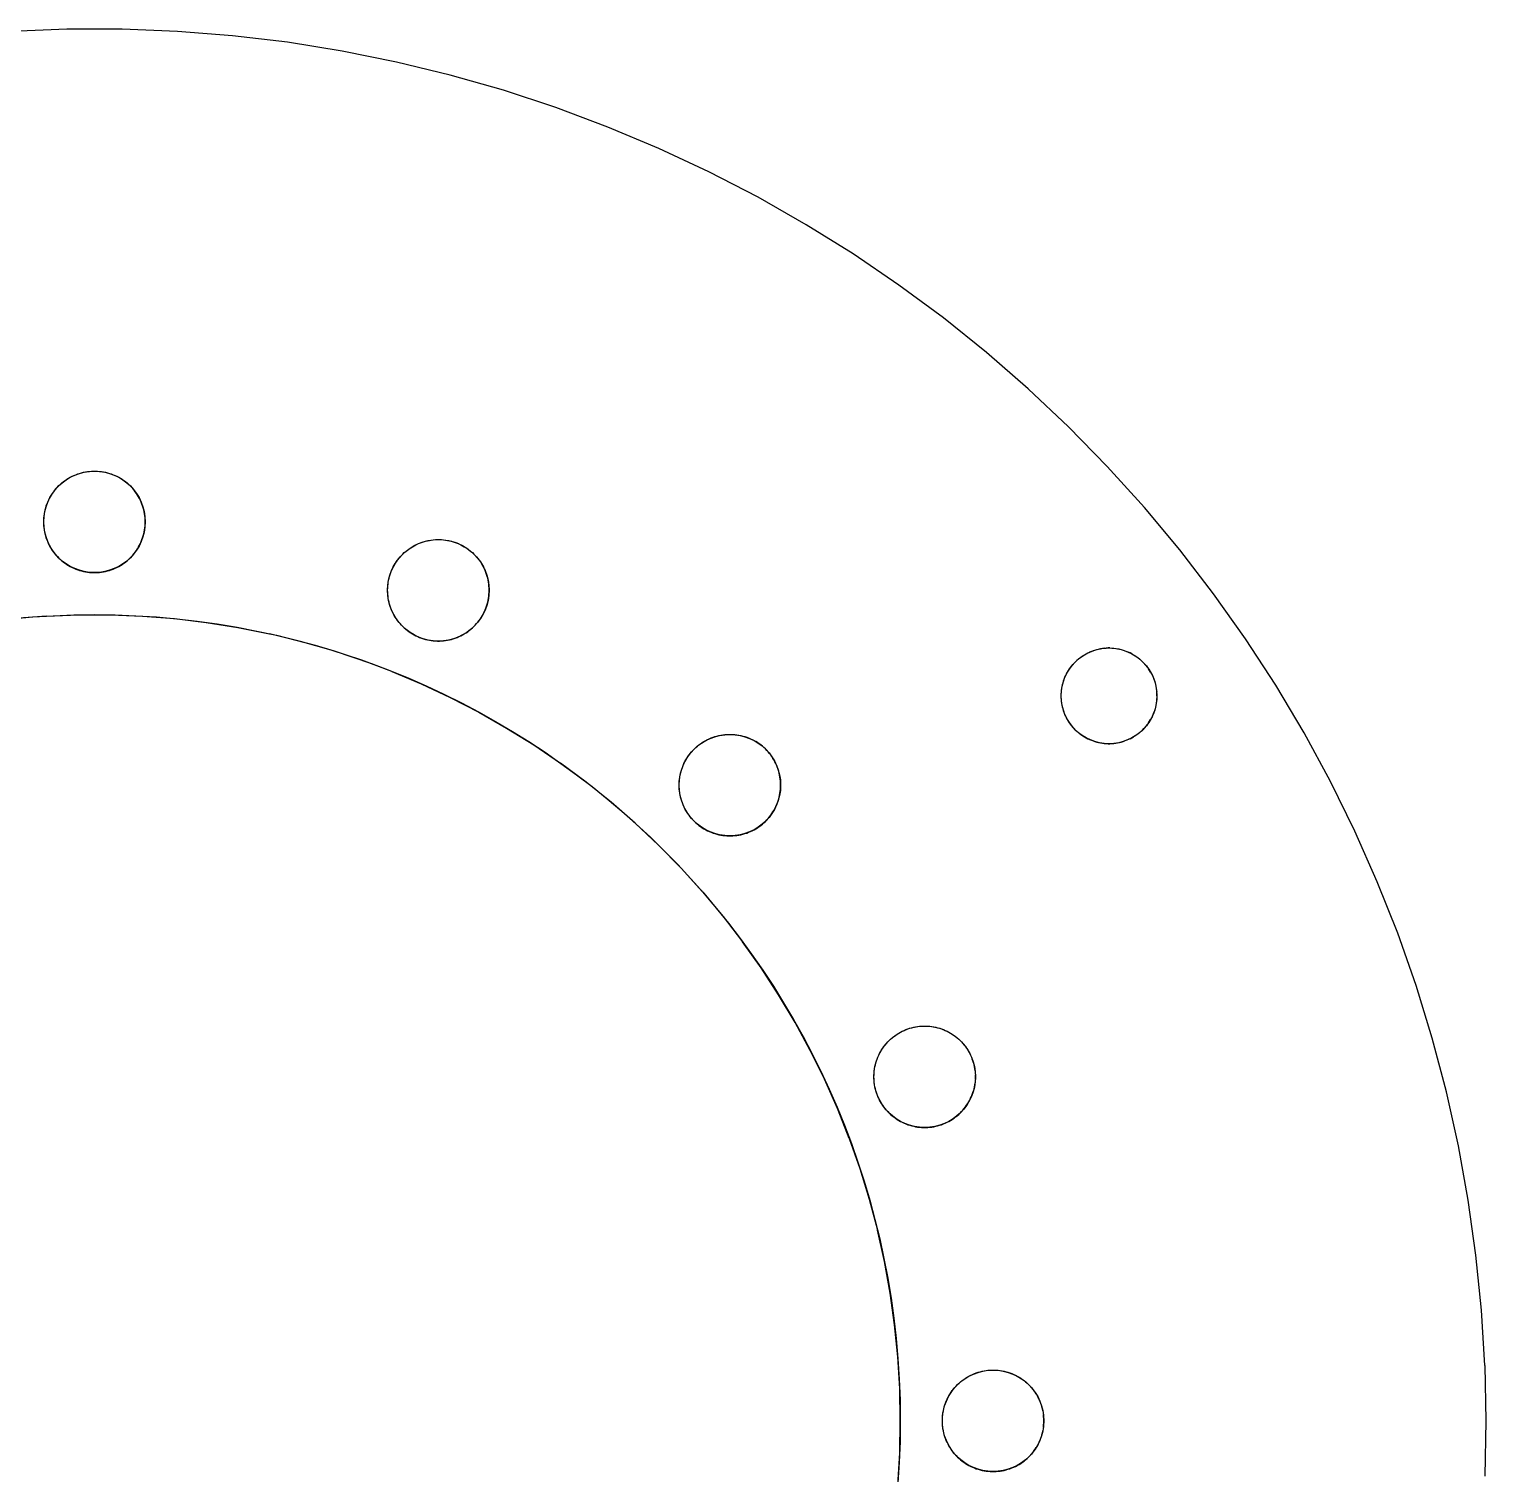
# Model space of a CAD drawing. Header units: millimetres. Extents: x -65 to 198, y -225 to 48.
# Drawn here: x -2.3 to 48, y -1.8 to 48 of the extents above; entities that cross this region are included whole.
import ezdxf

# ---------------------------------------------------------------- set-up
doc = ezdxf.new("R2010")
doc.units = ezdxf.units.MM
doc.layers.add('TOP_XY', color=7, linetype='Continuous')

msp = doc.modelspace()

# ---------------------------------------------------------------- linework, layer by layer
for centre, radius in [((0, 31), 1.75), ((11.863, 28.64), 1.75), ((0, 0), 27.8), ((35, 25), 1.65), ((21.92, 21.92), 1.75), ((28.64, 11.863), 1.75), ((31, 0), 1.75)]:
    msp.add_circle(centre, radius)
at = {"layer": 'TOP_XY'}
for p, q in [((-0.954, 47.991), (-2.862, 47.915)), ((0.954, 47.991), (-0.954, 47.991)), ((2.862, 47.915), (0.954, 47.991)), ((4.764, 47.763), (2.862, 47.915)), ((6.659, 47.536), (4.764, 47.763)), ((8.544, 47.233), (6.659, 47.536)), ((10.415, 46.856), (8.544, 47.233)), ((12.27, 46.405), (10.415, 46.856)), ((14.105, 45.881), (12.27, 46.405)), ((15.918, 45.284), (14.105, 45.881)), ((17.705, 44.615), (15.918, 45.284)), ((19.465, 43.876), (17.705, 44.615)), ((21.194, 43.067), (19.465, 43.876)), ((22.89, 42.191), (21.194, 43.067)), ((24.549, 41.247), (22.89, 42.191)), ((26.169, 40.239), (24.549, 41.247)), ((27.748, 39.167), (26.169, 40.239)), ((29.284, 38.032), (27.748, 39.167)), ((30.772, 36.838), (29.284, 38.032)), ((32.213, 35.586), (30.772, 36.838)), ((33.602, 34.277), (32.213, 35.586)), ((34.938, 32.914), (33.602, 34.277)), ((-0.58, 32.651), (-0.514, 32.673)), ((-0.514, 32.673), (-0.447, 32.692)), ((-0.447, 32.692), (-0.38, 32.708)), ((-0.38, 32.708), (-0.311, 32.722)), ((-0.311, 32.722), (-0.243, 32.733)), ((-0.243, 32.733), (-0.174, 32.741)), ((-0.174, 32.741), (-0.104, 32.747)), ((-0.104, 32.747), (-0.035, 32.75)), ((-0.035, 32.75), (0.035, 32.75)), ((0.035, 32.75), (0.104, 32.747)), ((0.104, 32.747), (0.174, 32.741)), ((0.174, 32.741), (0.243, 32.733)), ((0.243, 32.733), (0.311, 32.722)), ((0.311, 32.722), (0.38, 32.708)), ((0.38, 32.708), (0.447, 32.692)), ((0.447, 32.692), (0.514, 32.673)), ((0.514, 32.673), (0.58, 32.651)), ((36.219, 31.499), (34.938, 32.914)), ((-1.32, 32.148), (-1.274, 32.2)), ((-1.274, 32.2), (-1.225, 32.25)), ((-1.225, 32.25), (-1.174, 32.297)), ((-1.174, 32.297), (-1.122, 32.343)), ((-1.122, 32.343), (-1.068, 32.387)), ((-1.068, 32.387), (-1.012, 32.428)), ((-1.012, 32.428), (-0.954, 32.467)), ((-0.954, 32.467), (-0.895, 32.504)), ((-0.895, 32.504), (-0.835, 32.538)), ((-0.835, 32.538), (-0.773, 32.57)), ((-0.773, 32.57), (-0.71, 32.6)), ((-0.71, 32.6), (-0.646, 32.627)), ((-0.646, 32.627), (-0.58, 32.651)), ((0.58, 32.651), (0.646, 32.627)), ((0.646, 32.627), (0.71, 32.6)), ((0.71, 32.6), (0.773, 32.57)), ((0.773, 32.57), (0.835, 32.538)), ((0.835, 32.538), (0.895, 32.504)), ((0.895, 32.504), (0.954, 32.467)), ((0.954, 32.467), (1.012, 32.428)), ((1.012, 32.428), (1.068, 32.387)), ((1.068, 32.387), (1.122, 32.343)), ((1.122, 32.343), (1.174, 32.297)), ((1.174, 32.297), (1.225, 32.25)), ((1.274, 32.2), (1.225, 32.25)), ((1.32, 32.148), (1.274, 32.2)), ((-1.639, 31.613), (-1.613, 31.678)), ((-1.613, 31.678), (-1.585, 31.741)), ((-1.585, 31.741), (-1.554, 31.804)), ((-1.554, 31.804), (-1.521, 31.865)), ((-1.521, 31.865), (-1.486, 31.925)), ((-1.486, 31.925), (-1.448, 31.983)), ((-1.448, 31.983), (-1.408, 32.04)), ((-1.408, 32.04), (-1.365, 32.095)), ((-1.365, 32.095), (-1.32, 32.148)), ((1.365, 32.095), (1.32, 32.148)), ((1.408, 32.04), (1.365, 32.095)), ((1.448, 31.983), (1.408, 32.04)), ((1.486, 31.925), (1.448, 31.983)), ((1.521, 31.865), (1.486, 31.925)), ((1.554, 31.804), (1.521, 31.865)), ((1.585, 31.741), (1.554, 31.804)), ((1.613, 31.678), (1.585, 31.741)), ((1.639, 31.613), (1.613, 31.678)), ((-1.744, 31.139), (-1.738, 31.208)), ((-1.738, 31.208), (-1.728, 31.277)), ((-1.728, 31.277), (-1.716, 31.346)), ((-1.716, 31.346), (-1.7, 31.414)), ((-1.7, 31.414), (-1.683, 31.481)), ((-1.683, 31.481), (-1.662, 31.547)), ((-1.662, 31.547), (-1.639, 31.613)), ((1.662, 31.547), (1.639, 31.613)), ((1.683, 31.481), (1.662, 31.547)), ((1.7, 31.414), (1.683, 31.481)), ((1.716, 31.346), (1.7, 31.414)), ((1.728, 31.277), (1.716, 31.346)), ((1.738, 31.208), (1.728, 31.277)), ((1.744, 31.139), (1.738, 31.208)), ((37.443, 30.034), (36.219, 31.499)), ((-1.75, 31), (-1.749, 31.07)), ((-1.749, 30.93), (-1.75, 31)), ((-1.749, 31.07), (-1.744, 31.139)), ((-1.744, 30.861), (-1.749, 30.93)), ((-1.738, 30.792), (-1.744, 30.861)), ((-1.728, 30.723), (-1.738, 30.792)), ((-1.716, 30.654), (-1.728, 30.723)), ((1.716, 30.654), (1.728, 30.723)), ((1.728, 30.723), (1.738, 30.792)), ((1.738, 30.792), (1.744, 30.861)), ((1.749, 31.07), (1.744, 31.139)), ((1.744, 30.861), (1.749, 30.93)), ((1.75, 31), (1.749, 31.07)), ((1.749, 30.93), (1.75, 31)), ((-1.7, 30.586), (-1.716, 30.654)), ((-1.683, 30.519), (-1.7, 30.586)), ((-1.662, 30.453), (-1.683, 30.519)), ((-1.639, 30.387), (-1.662, 30.453)), ((-1.613, 30.322), (-1.639, 30.387)), ((-1.585, 30.259), (-1.613, 30.322)), ((-1.554, 30.196), (-1.585, 30.259)), ((-1.521, 30.135), (-1.554, 30.196)), ((1.521, 30.135), (1.554, 30.196)), ((1.554, 30.196), (1.585, 30.259)), ((1.585, 30.259), (1.613, 30.322)), ((1.613, 30.322), (1.639, 30.387)), ((1.639, 30.387), (1.662, 30.453)), ((1.662, 30.453), (1.683, 30.519)), ((1.683, 30.519), (1.7, 30.586)), ((1.7, 30.586), (1.716, 30.654)), ((10.968, 30.144), (11.029, 30.178)), ((11.029, 30.178), (11.09, 30.21)), ((11.09, 30.21), (11.154, 30.24)), ((11.154, 30.24), (11.218, 30.267)), ((11.218, 30.267), (11.283, 30.291)), ((11.283, 30.291), (11.349, 30.313)), ((11.349, 30.313), (11.416, 30.332)), ((11.416, 30.332), (11.483, 30.349)), ((11.483, 30.349), (11.552, 30.362)), ((11.552, 30.362), (11.62, 30.373)), ((11.62, 30.373), (11.689, 30.382)), ((11.689, 30.382), (11.759, 30.387)), ((11.759, 30.387), (11.828, 30.39)), ((11.828, 30.39), (11.898, 30.39)), ((11.898, 30.39), (11.968, 30.387)), ((11.968, 30.387), (12.037, 30.382)), ((12.037, 30.382), (12.106, 30.373)), ((12.106, 30.373), (12.175, 30.362)), ((12.175, 30.362), (12.243, 30.349)), ((12.243, 30.349), (12.311, 30.332)), ((12.311, 30.332), (12.377, 30.313)), ((12.377, 30.313), (12.444, 30.291)), ((12.509, 30.267), (12.444, 30.291)), ((12.573, 30.24), (12.509, 30.267)), ((12.573, 30.24), (12.636, 30.21)), ((12.636, 30.21), (12.698, 30.178)), ((12.698, 30.178), (12.758, 30.144)), ((-1.486, 30.075), (-1.521, 30.135)), ((-1.448, 30.017), (-1.486, 30.075)), ((-1.408, 29.96), (-1.448, 30.017)), ((-1.365, 29.905), (-1.408, 29.96)), ((-1.32, 29.852), (-1.365, 29.905)), ((-1.274, 29.8), (-1.32, 29.852)), ((-1.274, 29.8), (-1.225, 29.75)), ((-1.225, 29.75), (-1.174, 29.703)), ((-1.174, 29.703), (-1.122, 29.657)), ((-1.122, 29.657), (-1.068, 29.613)), ((1.068, 29.613), (1.122, 29.657)), ((1.122, 29.657), (1.174, 29.703)), ((1.174, 29.703), (1.225, 29.75)), ((1.225, 29.75), (1.274, 29.8)), ((1.274, 29.8), (1.32, 29.852)), ((1.32, 29.852), (1.365, 29.905)), ((1.365, 29.905), (1.408, 29.96)), ((1.408, 29.96), (1.448, 30.017)), ((1.448, 30.017), (1.486, 30.075)), ((1.486, 30.075), (1.521, 30.135)), ((10.415, 29.623), (10.456, 29.68)), ((10.456, 29.68), (10.498, 29.735)), ((10.498, 29.735), (10.543, 29.789)), ((10.543, 29.789), (10.589, 29.84)), ((10.589, 29.84), (10.638, 29.89)), ((10.638, 29.89), (10.689, 29.938)), ((10.689, 29.938), (10.741, 29.983)), ((10.741, 29.983), (10.796, 30.027)), ((10.796, 30.027), (10.852, 30.068)), ((10.852, 30.068), (10.909, 30.107)), ((10.909, 30.107), (10.968, 30.144)), ((12.758, 30.144), (12.817, 30.107)), ((12.817, 30.107), (12.875, 30.068)), ((12.875, 30.068), (12.931, 30.027)), ((12.931, 30.027), (12.985, 29.983)), ((12.985, 29.983), (13.038, 29.938)), ((13.038, 29.938), (13.088, 29.89)), ((13.088, 29.89), (13.137, 29.84)), ((13.137, 29.84), (13.184, 29.789)), ((13.184, 29.789), (13.228, 29.735)), ((13.228, 29.735), (13.271, 29.68)), ((13.271, 29.68), (13.311, 29.623)), ((38.607, 28.522), (37.443, 30.034)), ((-1.068, 29.613), (-1.012, 29.572)), ((-1.012, 29.572), (-0.954, 29.533)), ((-0.954, 29.533), (-0.895, 29.496)), ((-0.895, 29.496), (-0.835, 29.462)), ((-0.835, 29.462), (-0.773, 29.43)), ((-0.773, 29.43), (-0.71, 29.4)), ((-0.71, 29.4), (-0.646, 29.373)), ((-0.646, 29.373), (-0.58, 29.349)), ((-0.58, 29.349), (-0.514, 29.327)), ((-0.514, 29.327), (-0.447, 29.308)), ((-0.447, 29.308), (-0.38, 29.292)), ((-0.38, 29.292), (-0.311, 29.278)), ((-0.311, 29.278), (-0.243, 29.267)), ((-0.243, 29.267), (-0.174, 29.259)), ((-0.174, 29.259), (-0.104, 29.253)), ((-0.104, 29.253), (-0.035, 29.25)), ((-0.035, 29.25), (0.035, 29.25)), ((0.035, 29.25), (0.104, 29.253)), ((0.104, 29.253), (0.174, 29.259)), ((0.174, 29.259), (0.243, 29.267)), ((0.243, 29.267), (0.311, 29.278)), ((0.311, 29.278), (0.38, 29.292)), ((0.38, 29.292), (0.447, 29.308)), ((0.447, 29.308), (0.514, 29.327)), ((0.514, 29.327), (0.58, 29.349)), ((0.58, 29.349), (0.646, 29.373)), ((0.646, 29.373), (0.71, 29.4)), ((0.71, 29.4), (0.773, 29.43)), ((0.773, 29.43), (0.835, 29.462)), ((0.835, 29.462), (0.895, 29.496)), ((0.895, 29.496), (0.954, 29.533)), ((0.954, 29.533), (1.012, 29.572)), ((1.012, 29.572), (1.068, 29.613)), ((10.181, 29.121), (10.201, 29.188)), ((10.201, 29.188), (10.224, 29.253)), ((10.224, 29.253), (10.25, 29.318)), ((10.25, 29.318), (10.278, 29.382)), ((10.278, 29.382), (10.309, 29.444)), ((10.309, 29.444), (10.342, 29.505)), ((10.342, 29.505), (10.377, 29.565)), ((10.377, 29.565), (10.415, 29.623)), ((13.311, 29.623), (13.349, 29.565)), ((13.349, 29.565), (13.384, 29.505)), ((13.384, 29.505), (13.418, 29.444)), ((13.418, 29.444), (13.448, 29.382)), ((13.448, 29.382), (13.477, 29.318)), ((13.502, 29.253), (13.477, 29.318)), ((13.525, 29.188), (13.502, 29.253)), ((13.546, 29.121), (13.525, 29.188)), ((10.113, 28.64), (10.115, 28.71)), ((10.115, 28.71), (10.119, 28.779)), ((10.119, 28.779), (10.126, 28.849)), ((10.126, 28.849), (10.135, 28.917)), ((10.135, 28.917), (10.148, 28.986)), ((10.148, 28.986), (10.163, 29.054)), ((10.163, 29.054), (10.181, 29.121)), ((13.564, 29.054), (13.546, 29.121)), ((13.579, 28.986), (13.564, 29.054)), ((13.591, 28.917), (13.579, 28.986)), ((13.601, 28.849), (13.591, 28.917)), ((13.608, 28.779), (13.601, 28.849)), ((13.612, 28.71), (13.608, 28.779)), ((13.613, 28.64), (13.612, 28.71)), ((10.115, 28.571), (10.113, 28.64)), ((10.119, 28.501), (10.115, 28.571)), ((10.126, 28.432), (10.119, 28.501)), ((10.135, 28.363), (10.126, 28.432)), ((10.148, 28.295), (10.135, 28.363)), ((10.163, 28.227), (10.148, 28.295)), ((10.181, 28.159), (10.163, 28.227)), ((10.201, 28.093), (10.181, 28.159)), ((13.525, 28.093), (13.546, 28.159)), ((13.546, 28.159), (13.564, 28.227)), ((13.564, 28.227), (13.579, 28.295)), ((13.579, 28.295), (13.591, 28.363)), ((13.591, 28.363), (13.601, 28.432)), ((13.601, 28.432), (13.608, 28.501)), ((13.608, 28.501), (13.612, 28.571)), ((13.612, 28.571), (13.613, 28.64)), ((39.711, 26.964), (38.607, 28.522)), ((-1.657, 27.751), (-2.759, 27.663)), ((-1.657, 27.751), (-0.553, 27.795)), ((-0.553, 27.795), (0.553, 27.795)), ((0.553, 27.795), (1.657, 27.751)), ((1.657, 27.751), (2.759, 27.663)), ((2.759, 27.663), (3.857, 27.531)), ((10.224, 28.027), (10.201, 28.093)), ((10.25, 27.963), (10.224, 28.027)), ((10.278, 27.899), (10.25, 27.963)), ((10.309, 27.836), (10.278, 27.899)), ((10.342, 27.775), (10.309, 27.836)), ((10.377, 27.716), (10.342, 27.775)), ((10.415, 27.657), (10.377, 27.716)), ((10.456, 27.6), (10.415, 27.657)), ((13.271, 27.6), (13.311, 27.657)), ((13.311, 27.657), (13.349, 27.716)), ((13.349, 27.716), (13.384, 27.775)), ((13.384, 27.775), (13.418, 27.836)), ((13.418, 27.836), (13.448, 27.899)), ((13.448, 27.899), (13.477, 27.963)), ((13.477, 27.963), (13.502, 28.027)), ((13.502, 28.027), (13.525, 28.093)), ((3.857, 27.531), (4.948, 27.356)), ((4.948, 27.356), (6.032, 27.138)), ((7.106, 26.876), (6.032, 27.138)), ((10.498, 27.545), (10.456, 27.6)), ((10.543, 27.492), (10.498, 27.545)), ((10.589, 27.44), (10.543, 27.492)), ((10.638, 27.391), (10.589, 27.44)), ((10.638, 27.391), (10.689, 27.343)), ((10.689, 27.343), (10.741, 27.297)), ((10.741, 27.297), (10.796, 27.254)), ((10.796, 27.254), (10.852, 27.212)), ((10.852, 27.212), (10.909, 27.173)), ((10.909, 27.173), (10.968, 27.136)), ((12.758, 27.136), (12.817, 27.173)), ((12.817, 27.173), (12.875, 27.212)), ((12.875, 27.212), (12.931, 27.254)), ((12.931, 27.254), (12.985, 27.297)), ((12.985, 27.297), (13.038, 27.343)), ((13.038, 27.343), (13.088, 27.391)), ((13.088, 27.391), (13.137, 27.44)), ((13.137, 27.44), (13.184, 27.492)), ((13.184, 27.492), (13.228, 27.545)), ((13.228, 27.545), (13.271, 27.6)), ((8.169, 26.573), (7.106, 26.876)), ((10.968, 27.136), (11.029, 27.102)), ((11.029, 27.102), (11.09, 27.07)), ((11.09, 27.07), (11.154, 27.041)), ((11.154, 27.041), (11.218, 27.014)), ((11.218, 27.014), (11.283, 26.989)), ((11.283, 26.989), (11.349, 26.968)), ((11.349, 26.968), (11.416, 26.948)), ((11.416, 26.948), (11.483, 26.932)), ((11.483, 26.932), (11.552, 26.918)), ((11.552, 26.918), (11.62, 26.907)), ((11.62, 26.907), (11.689, 26.899)), ((11.689, 26.899), (11.759, 26.893)), ((11.759, 26.893), (11.828, 26.891)), ((11.828, 26.891), (11.898, 26.891)), ((11.898, 26.891), (11.968, 26.893)), ((11.968, 26.893), (12.037, 26.899)), ((12.037, 26.899), (12.106, 26.907)), ((12.106, 26.907), (12.175, 26.918)), ((12.175, 26.918), (12.243, 26.932)), ((12.243, 26.932), (12.311, 26.948)), ((12.311, 26.948), (12.377, 26.968)), ((12.377, 26.968), (12.444, 26.989)), ((12.444, 26.989), (12.509, 27.014)), ((12.509, 27.014), (12.573, 27.041)), ((12.573, 27.041), (12.636, 27.07)), ((12.636, 27.07), (12.698, 27.102)), ((12.698, 27.102), (12.758, 27.136)), ((34.836, 26.642), (34.771, 26.634)), ((34.836, 26.642), (34.902, 26.647)), ((34.967, 26.65), (34.902, 26.647)), ((35.033, 26.65), (34.967, 26.65)), ((35.033, 26.65), (35.098, 26.647)), ((35.098, 26.647), (35.164, 26.642)), ((35.164, 26.642), (35.229, 26.634)), ((40.751, 25.364), (39.711, 26.964)), ((9.219, 26.227), (8.169, 26.573)), ((10.254, 25.84), (9.219, 26.227)), ((33.799, 26.131), (33.845, 26.178)), ((33.845, 26.178), (33.893, 26.223)), ((33.942, 26.266), (33.893, 26.223)), ((33.993, 26.307), (33.942, 26.266)), ((33.993, 26.307), (34.046, 26.346)), ((34.046, 26.346), (34.1, 26.383)), ((34.1, 26.383), (34.156, 26.418)), ((34.156, 26.418), (34.213, 26.45)), ((34.213, 26.45), (34.271, 26.48)), ((34.271, 26.48), (34.331, 26.508)), ((34.391, 26.534), (34.331, 26.508)), ((34.453, 26.557), (34.391, 26.534)), ((34.453, 26.557), (34.515, 26.577)), ((34.515, 26.577), (34.578, 26.595)), ((34.578, 26.595), (34.642, 26.611)), ((34.642, 26.611), (34.706, 26.624)), ((34.771, 26.634), (34.706, 26.624)), ((35.229, 26.634), (35.294, 26.624)), ((35.294, 26.624), (35.358, 26.611)), ((35.358, 26.611), (35.422, 26.595)), ((35.422, 26.595), (35.485, 26.577)), ((35.485, 26.577), (35.547, 26.557)), ((35.547, 26.557), (35.609, 26.534)), ((35.609, 26.534), (35.669, 26.508)), ((35.729, 26.48), (35.669, 26.508)), ((35.787, 26.45), (35.729, 26.48)), ((35.787, 26.45), (35.844, 26.418)), ((35.844, 26.418), (35.9, 26.383)), ((35.9, 26.383), (35.954, 26.346)), ((35.954, 26.346), (36.007, 26.307)), ((36.007, 26.307), (36.058, 26.266)), ((36.058, 26.266), (36.107, 26.223)), ((36.107, 26.223), (36.155, 26.178)), ((36.155, 26.178), (36.201, 26.131)), ((10.254, 25.84), (11.274, 25.412)), ((33.455, 25.578), (33.479, 25.639)), ((33.479, 25.639), (33.505, 25.699)), ((33.505, 25.699), (33.534, 25.758)), ((33.534, 25.758), (33.566, 25.816)), ((33.566, 25.816), (33.599, 25.872)), ((33.599, 25.872), (33.635, 25.927)), ((33.635, 25.927), (33.673, 25.98)), ((33.673, 25.98), (33.713, 26.032)), ((33.713, 26.032), (33.755, 26.083)), ((33.755, 26.083), (33.799, 26.131)), ((36.201, 26.131), (36.245, 26.083)), ((36.245, 26.083), (36.287, 26.032)), ((36.287, 26.032), (36.327, 25.98)), ((36.327, 25.98), (36.365, 25.927)), ((36.401, 25.872), (36.365, 25.927)), ((36.434, 25.816), (36.401, 25.872)), ((36.434, 25.816), (36.466, 25.758)), ((36.466, 25.758), (36.495, 25.699)), ((36.495, 25.699), (36.521, 25.639)), ((36.521, 25.639), (36.545, 25.578)), ((11.274, 25.412), (12.275, 24.943)), ((33.351, 25.066), (33.355, 25.131)), ((33.355, 25.131), (33.362, 25.196)), ((33.362, 25.196), (33.371, 25.261)), ((33.371, 25.261), (33.383, 25.326)), ((33.383, 25.326), (33.397, 25.39)), ((33.397, 25.39), (33.414, 25.453)), ((33.414, 25.453), (33.433, 25.516)), ((33.433, 25.516), (33.455, 25.578)), ((36.545, 25.578), (36.567, 25.516)), ((36.567, 25.516), (36.586, 25.453)), ((36.586, 25.453), (36.603, 25.39)), ((36.603, 25.39), (36.617, 25.326)), ((36.617, 25.326), (36.629, 25.261)), ((36.629, 25.261), (36.638, 25.196)), ((36.638, 25.196), (36.645, 25.131)), ((36.649, 25.066), (36.645, 25.131)), ((41.727, 23.724), (40.751, 25.364)), ((12.275, 24.943), (13.257, 24.436)), ((33.35, 25), (33.351, 25.066)), ((33.351, 24.934), (33.35, 25)), ((33.355, 24.869), (33.351, 24.934)), ((33.362, 24.804), (33.355, 24.869)), ((33.371, 24.739), (33.362, 24.804)), ((33.383, 24.674), (33.371, 24.739)), ((33.397, 24.61), (33.383, 24.674)), ((36.617, 24.674), (36.603, 24.61)), ((36.629, 24.739), (36.617, 24.674)), ((36.638, 24.804), (36.629, 24.739)), ((36.645, 24.869), (36.638, 24.804)), ((36.649, 24.934), (36.645, 24.869)), ((36.65, 25), (36.649, 25.066)), ((36.65, 25), (36.649, 24.934)), ((13.257, 24.436), (14.218, 23.889)), ((33.414, 24.547), (33.397, 24.61)), ((33.433, 24.484), (33.414, 24.547)), ((33.455, 24.422), (33.433, 24.484)), ((33.479, 24.361), (33.455, 24.422)), ((33.505, 24.301), (33.479, 24.361)), ((33.534, 24.242), (33.505, 24.301)), ((33.566, 24.184), (33.534, 24.242)), ((33.599, 24.128), (33.566, 24.184)), ((33.635, 24.073), (33.599, 24.128)), ((36.365, 24.073), (36.401, 24.128)), ((36.401, 24.128), (36.434, 24.184)), ((36.466, 24.242), (36.434, 24.184)), ((36.495, 24.301), (36.466, 24.242)), ((36.495, 24.301), (36.521, 24.361)), ((36.521, 24.361), (36.545, 24.422)), ((36.567, 24.484), (36.545, 24.422)), ((36.586, 24.547), (36.567, 24.484)), ((36.603, 24.61), (36.586, 24.547)), ((14.218, 23.889), (15.156, 23.305)), ((21.473, 23.612), (21.541, 23.629)), ((21.541, 23.629), (21.609, 23.642)), ((21.609, 23.642), (21.678, 23.653)), ((21.678, 23.653), (21.747, 23.662)), ((21.747, 23.662), (21.816, 23.667)), ((21.816, 23.667), (21.886, 23.67)), ((21.886, 23.67), (21.955, 23.67)), ((21.955, 23.67), (22.025, 23.667)), ((22.025, 23.667), (22.094, 23.662)), ((22.094, 23.662), (22.163, 23.653)), ((22.163, 23.653), (22.232, 23.642)), ((22.232, 23.642), (22.3, 23.629)), ((22.3, 23.629), (22.368, 23.612)), ((33.673, 24.02), (33.635, 24.073)), ((33.713, 23.968), (33.673, 24.02)), ((33.755, 23.917), (33.713, 23.968)), ((33.799, 23.869), (33.755, 23.917)), ((33.845, 23.822), (33.799, 23.869)), ((33.845, 23.822), (33.893, 23.777)), ((33.893, 23.777), (33.942, 23.734)), ((33.942, 23.734), (33.993, 23.693)), ((33.993, 23.693), (34.046, 23.654)), ((34.046, 23.654), (34.1, 23.617)), ((35.954, 23.654), (35.9, 23.617)), ((36.007, 23.693), (35.954, 23.654)), ((36.058, 23.734), (36.007, 23.693)), ((36.107, 23.777), (36.058, 23.734)), ((36.107, 23.777), (36.155, 23.822)), ((36.155, 23.822), (36.201, 23.869)), ((36.245, 23.917), (36.201, 23.869)), ((36.287, 23.968), (36.245, 23.917)), ((36.327, 24.02), (36.287, 23.968)), ((36.365, 24.073), (36.327, 24.02)), ((42.638, 22.046), (41.727, 23.724)), ((15.156, 23.305), (16.071, 22.684)), ((20.6, 23.069), (20.647, 23.12)), ((20.647, 23.12), (20.695, 23.17)), ((20.695, 23.17), (20.746, 23.218)), ((20.746, 23.218), (20.798, 23.263)), ((20.798, 23.263), (20.853, 23.307)), ((20.853, 23.307), (20.909, 23.348)), ((20.909, 23.348), (20.966, 23.387)), ((20.966, 23.387), (21.025, 23.424)), ((21.025, 23.424), (21.086, 23.459)), ((21.086, 23.459), (21.148, 23.49)), ((21.148, 23.49), (21.211, 23.52)), ((21.211, 23.52), (21.275, 23.547)), ((21.275, 23.547), (21.34, 23.571)), ((21.34, 23.571), (21.406, 23.593)), ((21.406, 23.593), (21.473, 23.612)), ((22.368, 23.612), (22.435, 23.593)), ((22.435, 23.593), (22.501, 23.571)), ((22.501, 23.571), (22.566, 23.547)), ((22.566, 23.547), (22.63, 23.52)), ((22.63, 23.52), (22.693, 23.49)), ((22.693, 23.49), (22.755, 23.459)), ((22.755, 23.459), (22.815, 23.424)), ((22.874, 23.387), (22.815, 23.424)), ((22.932, 23.348), (22.874, 23.387)), ((22.988, 23.307), (22.932, 23.348)), ((23.042, 23.263), (22.988, 23.307)), ((23.095, 23.218), (23.042, 23.263)), ((23.145, 23.17), (23.095, 23.218)), ((23.194, 23.12), (23.145, 23.17)), ((23.241, 23.069), (23.194, 23.12)), ((34.1, 23.617), (34.156, 23.582)), ((34.156, 23.582), (34.213, 23.55)), ((34.213, 23.55), (34.271, 23.52)), ((34.271, 23.52), (34.331, 23.492)), ((34.331, 23.492), (34.391, 23.466)), ((34.391, 23.466), (34.453, 23.443)), ((34.453, 23.443), (34.515, 23.423)), ((34.515, 23.423), (34.578, 23.405)), ((34.578, 23.405), (34.642, 23.389)), ((34.642, 23.389), (34.706, 23.376)), ((34.706, 23.376), (34.771, 23.366)), ((34.771, 23.366), (34.836, 23.358)), ((34.836, 23.358), (34.902, 23.353)), ((34.902, 23.353), (34.967, 23.35)), ((34.967, 23.35), (35.033, 23.35)), ((35.033, 23.35), (35.098, 23.353)), ((35.098, 23.353), (35.164, 23.358)), ((35.164, 23.358), (35.229, 23.366)), ((35.229, 23.366), (35.294, 23.376)), ((35.294, 23.376), (35.358, 23.389)), ((35.358, 23.389), (35.422, 23.405)), ((35.422, 23.405), (35.485, 23.423)), ((35.485, 23.423), (35.547, 23.443)), ((35.609, 23.466), (35.547, 23.443)), ((35.669, 23.492), (35.609, 23.466)), ((35.729, 23.52), (35.669, 23.492)), ((35.729, 23.52), (35.787, 23.55)), ((35.787, 23.55), (35.844, 23.582)), ((35.9, 23.617), (35.844, 23.582)), ((16.96, 22.027), (16.071, 22.684)), ((20.307, 22.598), (20.335, 22.662)), ((20.335, 22.662), (20.366, 22.724)), ((20.366, 22.724), (20.399, 22.785)), ((20.399, 22.785), (20.435, 22.845)), ((20.435, 22.845), (20.473, 22.903)), ((20.473, 22.903), (20.513, 22.96)), ((20.513, 22.96), (20.555, 23.015)), ((20.555, 23.015), (20.6, 23.069)), ((23.285, 23.015), (23.241, 23.069)), ((23.328, 22.96), (23.285, 23.015)), ((23.368, 22.903), (23.328, 22.96)), ((23.406, 22.845), (23.368, 22.903)), ((23.442, 22.785), (23.406, 22.845)), ((23.475, 22.724), (23.442, 22.785)), ((23.506, 22.662), (23.475, 22.724)), ((23.534, 22.598), (23.506, 22.662)), ((20.176, 22.059), (20.183, 22.129)), ((20.183, 22.129), (20.192, 22.198)), ((20.192, 22.198), (20.205, 22.266)), ((20.205, 22.266), (20.22, 22.334)), ((20.22, 22.334), (20.238, 22.401)), ((20.238, 22.401), (20.258, 22.468)), ((20.258, 22.468), (20.281, 22.533)), ((20.281, 22.533), (20.307, 22.598)), ((23.559, 22.533), (23.534, 22.598)), ((23.582, 22.468), (23.559, 22.533)), ((23.603, 22.401), (23.582, 22.468)), ((23.621, 22.334), (23.603, 22.401)), ((23.636, 22.266), (23.621, 22.334)), ((23.648, 22.198), (23.636, 22.266)), ((23.658, 22.129), (23.648, 22.198)), ((23.665, 22.059), (23.658, 22.129)), ((17.822, 21.335), (16.96, 22.027)), ((20.17, 21.92), (20.172, 21.99)), ((20.172, 21.851), (20.17, 21.92)), ((20.172, 21.99), (20.176, 22.059)), ((20.176, 21.781), (20.172, 21.851)), ((20.183, 21.712), (20.176, 21.781)), ((20.192, 21.643), (20.183, 21.712)), ((20.205, 21.575), (20.192, 21.643)), ((23.636, 21.575), (23.648, 21.643)), ((23.648, 21.643), (23.658, 21.712)), ((23.658, 21.712), (23.665, 21.781)), ((23.669, 21.99), (23.665, 22.059)), ((23.665, 21.781), (23.669, 21.851)), ((23.67, 21.92), (23.669, 21.99)), ((23.669, 21.851), (23.67, 21.92)), ((43.48, 20.334), (42.638, 22.046)), ((18.657, 20.61), (17.822, 21.335)), ((20.22, 21.507), (20.205, 21.575)), ((20.238, 21.439), (20.22, 21.507)), ((20.258, 21.373), (20.238, 21.439)), ((20.281, 21.307), (20.258, 21.373)), ((20.307, 21.243), (20.281, 21.307)), ((20.335, 21.179), (20.307, 21.243)), ((20.366, 21.117), (20.335, 21.179)), ((20.399, 21.055), (20.366, 21.117)), ((23.442, 21.055), (23.475, 21.117)), ((23.475, 21.117), (23.506, 21.179)), ((23.506, 21.179), (23.534, 21.243)), ((23.534, 21.243), (23.559, 21.307)), ((23.559, 21.307), (23.582, 21.373)), ((23.582, 21.373), (23.603, 21.439)), ((23.603, 21.439), (23.621, 21.507)), ((23.621, 21.507), (23.636, 21.575)), ((19.461, 19.852), (18.657, 20.61)), ((20.435, 20.996), (20.399, 21.055)), ((20.473, 20.937), (20.435, 20.996)), ((20.513, 20.88), (20.473, 20.937)), ((20.555, 20.825), (20.513, 20.88)), ((20.6, 20.772), (20.555, 20.825)), ((20.647, 20.72), (20.6, 20.772)), ((20.647, 20.72), (20.695, 20.671)), ((20.695, 20.671), (20.746, 20.623)), ((20.746, 20.623), (20.798, 20.577)), ((23.042, 20.577), (23.095, 20.623)), ((23.095, 20.623), (23.145, 20.671)), ((23.145, 20.671), (23.194, 20.72)), ((23.194, 20.72), (23.241, 20.772)), ((23.241, 20.772), (23.285, 20.825)), ((23.285, 20.825), (23.328, 20.88)), ((23.328, 20.88), (23.368, 20.937)), ((23.368, 20.937), (23.406, 20.996)), ((23.406, 20.996), (23.442, 21.055)), ((20.798, 20.577), (20.853, 20.534)), ((20.853, 20.534), (20.909, 20.492)), ((20.909, 20.492), (20.966, 20.453)), ((20.966, 20.453), (21.025, 20.416)), ((21.025, 20.416), (21.086, 20.382)), ((21.086, 20.382), (21.148, 20.35)), ((21.148, 20.35), (21.211, 20.321)), ((21.211, 20.321), (21.275, 20.294)), ((21.275, 20.294), (21.34, 20.269)), ((21.34, 20.269), (21.406, 20.248)), ((21.406, 20.248), (21.473, 20.228)), ((21.473, 20.228), (21.541, 20.212)), ((21.541, 20.212), (21.609, 20.198)), ((21.609, 20.198), (21.678, 20.187)), ((21.678, 20.187), (21.747, 20.179)), ((21.747, 20.179), (21.816, 20.173)), ((21.816, 20.173), (21.886, 20.171)), ((21.886, 20.171), (21.955, 20.171)), ((21.955, 20.171), (22.025, 20.173)), ((22.025, 20.173), (22.094, 20.179)), ((22.094, 20.179), (22.163, 20.187)), ((22.163, 20.187), (22.232, 20.198)), ((22.232, 20.198), (22.3, 20.212)), ((22.3, 20.212), (22.368, 20.228)), ((22.368, 20.228), (22.435, 20.248)), ((22.435, 20.248), (22.501, 20.269)), ((22.501, 20.269), (22.566, 20.294)), ((22.566, 20.294), (22.63, 20.321)), ((22.63, 20.321), (22.693, 20.35)), ((22.693, 20.35), (22.755, 20.382)), ((22.755, 20.382), (22.815, 20.416)), ((22.815, 20.416), (22.874, 20.453)), ((22.874, 20.453), (22.932, 20.492)), ((22.932, 20.492), (22.988, 20.534)), ((22.988, 20.534), (23.042, 20.577)), ((44.254, 18.589), (43.48, 20.334)), ((19.461, 19.852), (20.235, 19.063)), ((20.235, 19.063), (20.977, 18.243)), ((20.977, 18.243), (21.686, 17.395)), ((44.958, 16.815), (44.254, 18.589)), ((21.686, 17.395), (22.36, 16.519)), ((45.591, 15.014), (44.958, 16.815)), ((22.999, 15.617), (22.36, 16.519)), ((23.602, 14.69), (22.999, 15.617)), ((24.167, 13.74), (23.602, 14.69)), ((46.152, 13.19), (45.591, 15.014)), ((24.694, 12.768), (24.167, 13.74)), ((28.193, 13.555), (28.261, 13.571)), ((28.261, 13.571), (28.329, 13.585)), ((28.329, 13.585), (28.397, 13.596)), ((28.397, 13.596), (28.467, 13.605)), ((28.467, 13.605), (28.536, 13.61)), ((28.536, 13.61), (28.605, 13.613)), ((28.605, 13.613), (28.675, 13.613)), ((28.675, 13.613), (28.745, 13.61)), ((28.745, 13.61), (28.814, 13.605)), ((28.814, 13.605), (28.883, 13.596)), ((28.883, 13.596), (28.952, 13.585)), ((28.952, 13.585), (29.02, 13.571)), ((29.02, 13.571), (29.088, 13.555)), ((27.366, 13.063), (27.415, 13.113)), ((27.415, 13.113), (27.466, 13.161)), ((27.466, 13.161), (27.518, 13.206)), ((27.518, 13.206), (27.573, 13.25)), ((27.573, 13.25), (27.629, 13.291)), ((27.629, 13.291), (27.686, 13.33)), ((27.686, 13.33), (27.745, 13.367)), ((27.745, 13.367), (27.806, 13.401)), ((27.806, 13.401), (27.868, 13.433)), ((27.868, 13.433), (27.931, 13.463)), ((27.931, 13.463), (27.995, 13.49)), ((27.995, 13.49), (28.06, 13.514)), ((28.06, 13.514), (28.126, 13.536)), ((28.126, 13.536), (28.193, 13.555)), ((29.088, 13.555), (29.155, 13.536)), ((29.155, 13.536), (29.221, 13.514)), ((29.221, 13.514), (29.286, 13.49)), ((29.286, 13.49), (29.35, 13.463)), ((29.35, 13.463), (29.413, 13.433)), ((29.413, 13.433), (29.475, 13.401)), ((29.475, 13.401), (29.535, 13.367)), ((29.535, 13.367), (29.594, 13.33)), ((29.594, 13.33), (29.652, 13.291)), ((29.652, 13.291), (29.708, 13.25)), ((29.708, 13.25), (29.762, 13.206)), ((29.762, 13.206), (29.815, 13.161)), ((29.815, 13.161), (29.865, 13.113)), ((29.865, 13.113), (29.914, 13.063)), ((46.64, 11.345), (46.152, 13.19)), ((25.182, 11.777), (24.694, 12.768)), ((27.027, 12.541), (27.055, 12.605)), ((27.055, 12.605), (27.086, 12.667)), ((27.086, 12.667), (27.119, 12.728)), ((27.119, 12.728), (27.155, 12.788)), ((27.155, 12.788), (27.192, 12.846)), ((27.192, 12.846), (27.233, 12.903)), ((27.233, 12.903), (27.275, 12.958)), ((27.275, 12.958), (27.32, 13.012)), ((27.32, 13.012), (27.366, 13.063)), ((29.914, 13.063), (29.961, 13.012)), ((29.961, 13.012), (30.005, 12.958)), ((30.005, 12.958), (30.048, 12.903)), ((30.048, 12.903), (30.088, 12.846)), ((30.088, 12.846), (30.126, 12.788)), ((30.126, 12.788), (30.162, 12.728)), ((30.162, 12.728), (30.195, 12.667)), ((30.195, 12.667), (30.225, 12.605)), ((30.225, 12.605), (30.254, 12.541)), ((26.896, 12.002), (26.903, 12.071)), ((26.903, 12.071), (26.912, 12.14)), ((26.912, 12.14), (26.925, 12.209)), ((26.925, 12.209), (26.94, 12.277)), ((26.94, 12.277), (26.958, 12.344)), ((26.958, 12.344), (26.978, 12.411)), ((26.978, 12.411), (27.001, 12.476)), ((27.001, 12.476), (27.027, 12.541)), ((30.254, 12.541), (30.279, 12.476)), ((30.302, 12.411), (30.279, 12.476)), ((30.323, 12.344), (30.302, 12.411)), ((30.323, 12.344), (30.341, 12.277)), ((30.341, 12.277), (30.356, 12.209)), ((30.368, 12.14), (30.356, 12.209)), ((30.378, 12.071), (30.368, 12.14)), ((30.378, 12.071), (30.385, 12.002)), ((25.631, 10.766), (25.182, 11.777)), ((26.89, 11.863), (26.892, 11.933)), ((26.892, 11.794), (26.89, 11.863)), ((26.892, 11.933), (26.896, 12.002)), ((26.896, 11.724), (26.892, 11.794)), ((26.903, 11.655), (26.896, 11.724)), ((26.912, 11.586), (26.903, 11.655)), ((26.925, 11.518), (26.912, 11.586)), ((30.356, 11.518), (30.368, 11.586)), ((30.368, 11.586), (30.378, 11.655)), ((30.385, 11.724), (30.378, 11.655)), ((30.385, 12.002), (30.389, 11.933)), ((30.389, 11.794), (30.385, 11.724)), ((30.39, 11.863), (30.389, 11.933)), ((30.389, 11.794), (30.39, 11.863)), ((26.94, 11.45), (26.925, 11.518)), ((26.958, 11.382), (26.94, 11.45)), ((26.978, 11.316), (26.958, 11.382)), ((27.001, 11.25), (26.978, 11.316)), ((27.027, 11.185), (27.001, 11.25)), ((27.055, 11.122), (27.027, 11.185)), ((27.086, 11.059), (27.055, 11.122)), ((27.119, 10.998), (27.086, 11.059)), ((30.162, 10.998), (30.195, 11.059)), ((30.195, 11.059), (30.225, 11.122)), ((30.225, 11.122), (30.254, 11.185)), ((30.254, 11.185), (30.279, 11.25)), ((30.279, 11.25), (30.302, 11.316)), ((30.302, 11.316), (30.323, 11.382)), ((30.341, 11.45), (30.323, 11.382)), ((30.356, 11.518), (30.341, 11.45)), ((47.054, 9.481), (46.64, 11.345)), ((26.038, 9.739), (25.631, 10.766)), ((27.155, 10.938), (27.119, 10.998)), ((27.192, 10.88), (27.155, 10.938)), ((27.233, 10.823), (27.192, 10.88)), ((27.275, 10.768), (27.233, 10.823)), ((27.32, 10.715), (27.275, 10.768)), ((27.366, 10.663), (27.32, 10.715)), ((27.366, 10.663), (27.415, 10.614)), ((27.415, 10.614), (27.466, 10.566)), ((27.466, 10.566), (27.518, 10.52)), ((29.762, 10.52), (29.815, 10.566)), ((29.815, 10.566), (29.865, 10.614)), ((29.865, 10.614), (29.914, 10.663)), ((29.914, 10.663), (29.961, 10.715)), ((29.961, 10.715), (30.005, 10.768)), ((30.005, 10.768), (30.048, 10.823)), ((30.048, 10.823), (30.088, 10.88)), ((30.088, 10.88), (30.126, 10.938)), ((30.126, 10.938), (30.162, 10.998)), ((27.518, 10.52), (27.573, 10.477)), ((27.573, 10.477), (27.629, 10.435)), ((27.629, 10.435), (27.686, 10.396)), ((27.686, 10.396), (27.745, 10.359)), ((27.745, 10.359), (27.806, 10.325)), ((27.806, 10.325), (27.868, 10.293)), ((27.868, 10.293), (27.931, 10.264)), ((27.931, 10.264), (27.995, 10.237)), ((27.995, 10.237), (28.06, 10.212)), ((28.06, 10.212), (28.126, 10.19)), ((28.126, 10.19), (28.193, 10.171)), ((28.193, 10.171), (28.261, 10.155)), ((28.261, 10.155), (28.329, 10.141)), ((28.329, 10.141), (28.397, 10.13)), ((28.397, 10.13), (28.467, 10.122)), ((28.467, 10.122), (28.536, 10.116)), ((28.536, 10.116), (28.605, 10.114)), ((28.605, 10.114), (28.675, 10.114)), ((28.675, 10.114), (28.745, 10.116)), ((28.745, 10.116), (28.814, 10.122)), ((28.814, 10.122), (28.883, 10.13)), ((28.883, 10.13), (28.952, 10.141)), ((28.952, 10.141), (29.02, 10.155)), ((29.02, 10.155), (29.088, 10.171)), ((29.088, 10.171), (29.155, 10.19)), ((29.155, 10.19), (29.221, 10.212)), ((29.221, 10.212), (29.286, 10.237)), ((29.286, 10.237), (29.35, 10.264)), ((29.35, 10.264), (29.413, 10.293)), ((29.413, 10.293), (29.475, 10.325)), ((29.475, 10.325), (29.535, 10.359)), ((29.535, 10.359), (29.594, 10.396)), ((29.594, 10.396), (29.652, 10.435)), ((29.652, 10.435), (29.708, 10.477)), ((29.708, 10.477), (29.762, 10.52)), ((26.038, 9.739), (26.405, 8.696)), ((47.394, 7.603), (47.054, 9.481)), ((26.405, 8.696), (26.73, 7.639)), ((26.73, 7.639), (27.012, 6.57)), ((47.659, 5.713), (47.394, 7.603)), ((27.252, 5.491), (27.012, 6.57)), ((47.848, 3.814), (47.659, 5.713)), ((27.449, 4.403), (27.252, 5.491)), ((27.602, 3.309), (27.449, 4.403)), ((47.962, 1.908), (47.848, 3.814)), ((27.712, 2.209), (27.602, 3.309)), ((27.778, 1.105), (27.712, 2.209)), ((30.105, 1.504), (30.165, 1.538)), ((30.165, 1.538), (30.227, 1.57)), ((30.227, 1.57), (30.29, 1.6)), ((30.29, 1.6), (30.354, 1.627)), ((30.354, 1.627), (30.42, 1.651)), ((30.42, 1.651), (30.486, 1.673)), ((30.486, 1.673), (30.553, 1.692)), ((30.553, 1.692), (30.62, 1.708)), ((30.62, 1.708), (30.689, 1.722)), ((30.689, 1.722), (30.757, 1.733)), ((30.757, 1.733), (30.826, 1.741)), ((30.826, 1.741), (30.896, 1.747)), ((30.896, 1.747), (30.965, 1.75)), ((30.965, 1.75), (31.035, 1.75)), ((31.035, 1.75), (31.104, 1.747)), ((31.104, 1.747), (31.174, 1.741)), ((31.174, 1.741), (31.243, 1.733)), ((31.243, 1.733), (31.311, 1.722)), ((31.311, 1.722), (31.38, 1.708)), ((31.38, 1.708), (31.447, 1.692)), ((31.447, 1.692), (31.514, 1.673)), ((31.514, 1.673), (31.58, 1.651)), ((31.58, 1.651), (31.646, 1.627)), ((31.646, 1.627), (31.71, 1.6)), ((31.71, 1.6), (31.773, 1.57)), ((31.773, 1.57), (31.835, 1.538)), ((31.835, 1.538), (31.895, 1.504)), ((47.962, 1.908), (48, 0)), ((27.8, 0), (27.778, 1.105)), ((29.552, 0.983), (29.592, 1.04)), ((29.592, 1.04), (29.635, 1.095)), ((29.635, 1.095), (29.68, 1.148)), ((29.68, 1.148), (29.726, 1.2)), ((29.726, 1.2), (29.775, 1.25)), ((29.775, 1.25), (29.826, 1.297)), ((29.826, 1.297), (29.878, 1.343)), ((29.878, 1.343), (29.932, 1.387)), ((29.932, 1.387), (29.988, 1.428)), ((29.988, 1.428), (30.046, 1.467)), ((30.046, 1.467), (30.105, 1.504)), ((31.895, 1.504), (31.954, 1.467)), ((31.954, 1.467), (32.012, 1.428)), ((32.012, 1.428), (32.068, 1.387)), ((32.068, 1.387), (32.122, 1.343)), ((32.122, 1.343), (32.174, 1.297)), ((32.174, 1.297), (32.225, 1.25)), ((32.225, 1.25), (32.274, 1.2)), ((32.32, 1.148), (32.274, 1.2)), ((32.32, 1.148), (32.365, 1.095)), ((32.365, 1.095), (32.408, 1.04)), ((32.448, 0.983), (32.408, 1.04)), ((29.317, 0.481), (29.338, 0.547)), ((29.338, 0.547), (29.361, 0.613)), ((29.361, 0.613), (29.387, 0.678)), ((29.387, 0.678), (29.415, 0.741)), ((29.415, 0.741), (29.446, 0.804)), ((29.446, 0.804), (29.479, 0.865)), ((29.479, 0.865), (29.514, 0.925)), ((29.514, 0.925), (29.552, 0.983)), ((32.486, 0.925), (32.448, 0.983)), ((32.486, 0.925), (32.521, 0.865)), ((32.521, 0.865), (32.554, 0.804)), ((32.585, 0.741), (32.554, 0.804)), ((32.613, 0.678), (32.585, 0.741)), ((32.613, 0.678), (32.639, 0.613)), ((32.639, 0.613), (32.662, 0.547)), ((32.662, 0.547), (32.683, 0.481)), ((27.778, -1.105), (27.8, 0)), ((29.25, 0), (29.251, 0.07)), ((29.251, -0.07), (29.25, 0)), ((29.251, 0.07), (29.256, 0.139)), ((29.256, 0.139), (29.262, 0.208)), ((29.262, 0.208), (29.272, 0.277)), ((29.272, 0.277), (29.284, 0.346)), ((29.284, 0.346), (29.3, 0.414)), ((29.3, 0.414), (29.317, 0.481)), ((32.7, 0.414), (32.683, 0.481)), ((32.716, 0.346), (32.7, 0.414)), ((32.716, 0.346), (32.728, 0.277)), ((32.728, 0.277), (32.738, 0.208)), ((32.744, 0.139), (32.738, 0.208)), ((32.749, 0.07), (32.744, 0.139)), ((32.75, 0), (32.749, 0.07)), ((32.749, -0.07), (32.75, 0)), ((48, 0), (47.962, -1.908)), ((29.256, -0.139), (29.251, -0.07)), ((29.262, -0.208), (29.256, -0.139)), ((29.272, -0.277), (29.262, -0.208)), ((29.284, -0.346), (29.272, -0.277)), ((29.3, -0.414), (29.284, -0.346)), ((29.317, -0.481), (29.3, -0.414)), ((29.338, -0.547), (29.317, -0.481)), ((32.683, -0.481), (32.662, -0.547)), ((32.683, -0.481), (32.7, -0.414)), ((32.7, -0.414), (32.716, -0.346)), ((32.728, -0.277), (32.716, -0.346)), ((32.738, -0.208), (32.728, -0.277)), ((32.738, -0.208), (32.744, -0.139)), ((32.744, -0.139), (32.749, -0.07)), ((29.361, -0.613), (29.338, -0.547)), ((29.387, -0.678), (29.361, -0.613)), ((29.415, -0.741), (29.387, -0.678)), ((29.446, -0.804), (29.415, -0.741)), ((29.479, -0.865), (29.446, -0.804)), ((29.514, -0.925), (29.479, -0.865)), ((29.552, -0.983), (29.514, -0.925)), ((29.592, -1.04), (29.552, -0.983)), ((32.408, -1.04), (32.448, -0.983)), ((32.448, -0.983), (32.486, -0.925)), ((32.521, -0.865), (32.486, -0.925)), ((32.554, -0.804), (32.521, -0.865)), ((32.554, -0.804), (32.585, -0.741)), ((32.585, -0.741), (32.613, -0.678)), ((32.639, -0.613), (32.613, -0.678)), ((32.662, -0.547), (32.639, -0.613)), ((27.712, -2.209), (27.778, -1.105)), ((29.635, -1.095), (29.592, -1.04)), ((29.68, -1.148), (29.635, -1.095)), ((29.726, -1.2), (29.68, -1.148)), ((29.726, -1.2), (29.775, -1.25)), ((29.775, -1.25), (29.826, -1.297)), ((29.826, -1.297), (29.878, -1.343)), ((29.878, -1.343), (29.932, -1.387)), ((29.932, -1.387), (29.988, -1.428)), ((29.988, -1.428), (30.046, -1.467)), ((30.046, -1.467), (30.105, -1.504)), ((30.105, -1.504), (30.165, -1.538)), ((31.835, -1.538), (31.895, -1.504)), ((31.895, -1.504), (31.954, -1.467)), ((31.954, -1.467), (32.012, -1.428)), ((32.012, -1.428), (32.068, -1.387)), ((32.068, -1.387), (32.122, -1.343)), ((32.122, -1.343), (32.174, -1.297)), ((32.174, -1.297), (32.225, -1.25)), ((32.225, -1.25), (32.274, -1.2)), ((32.274, -1.2), (32.32, -1.148)), ((32.365, -1.095), (32.32, -1.148)), ((32.408, -1.04), (32.365, -1.095)), ((30.165, -1.538), (30.227, -1.57)), ((30.227, -1.57), (30.29, -1.6)), ((30.29, -1.6), (30.354, -1.627)), ((30.354, -1.627), (30.42, -1.651)), ((30.42, -1.651), (30.486, -1.673)), ((30.486, -1.673), (30.553, -1.692)), ((30.553, -1.692), (30.62, -1.708)), ((30.62, -1.708), (30.689, -1.722)), ((30.689, -1.722), (30.757, -1.733)), ((30.757, -1.733), (30.826, -1.741)), ((30.826, -1.741), (30.896, -1.747)), ((30.896, -1.747), (30.965, -1.75)), ((30.965, -1.75), (31.035, -1.75)), ((31.035, -1.75), (31.104, -1.747)), ((31.104, -1.747), (31.174, -1.741)), ((31.174, -1.741), (31.243, -1.733)), ((31.243, -1.733), (31.311, -1.722)), ((31.311, -1.722), (31.38, -1.708)), ((31.38, -1.708), (31.447, -1.692)), ((31.447, -1.692), (31.514, -1.673)), ((31.514, -1.673), (31.58, -1.651)), ((31.58, -1.651), (31.646, -1.627)), ((31.646, -1.627), (31.71, -1.6)), ((31.71, -1.6), (31.773, -1.57)), ((31.773, -1.57), (31.835, -1.538))]:
    msp.add_line(p, q, dxfattribs=at)

doc.saveas('drawing.dxf')
